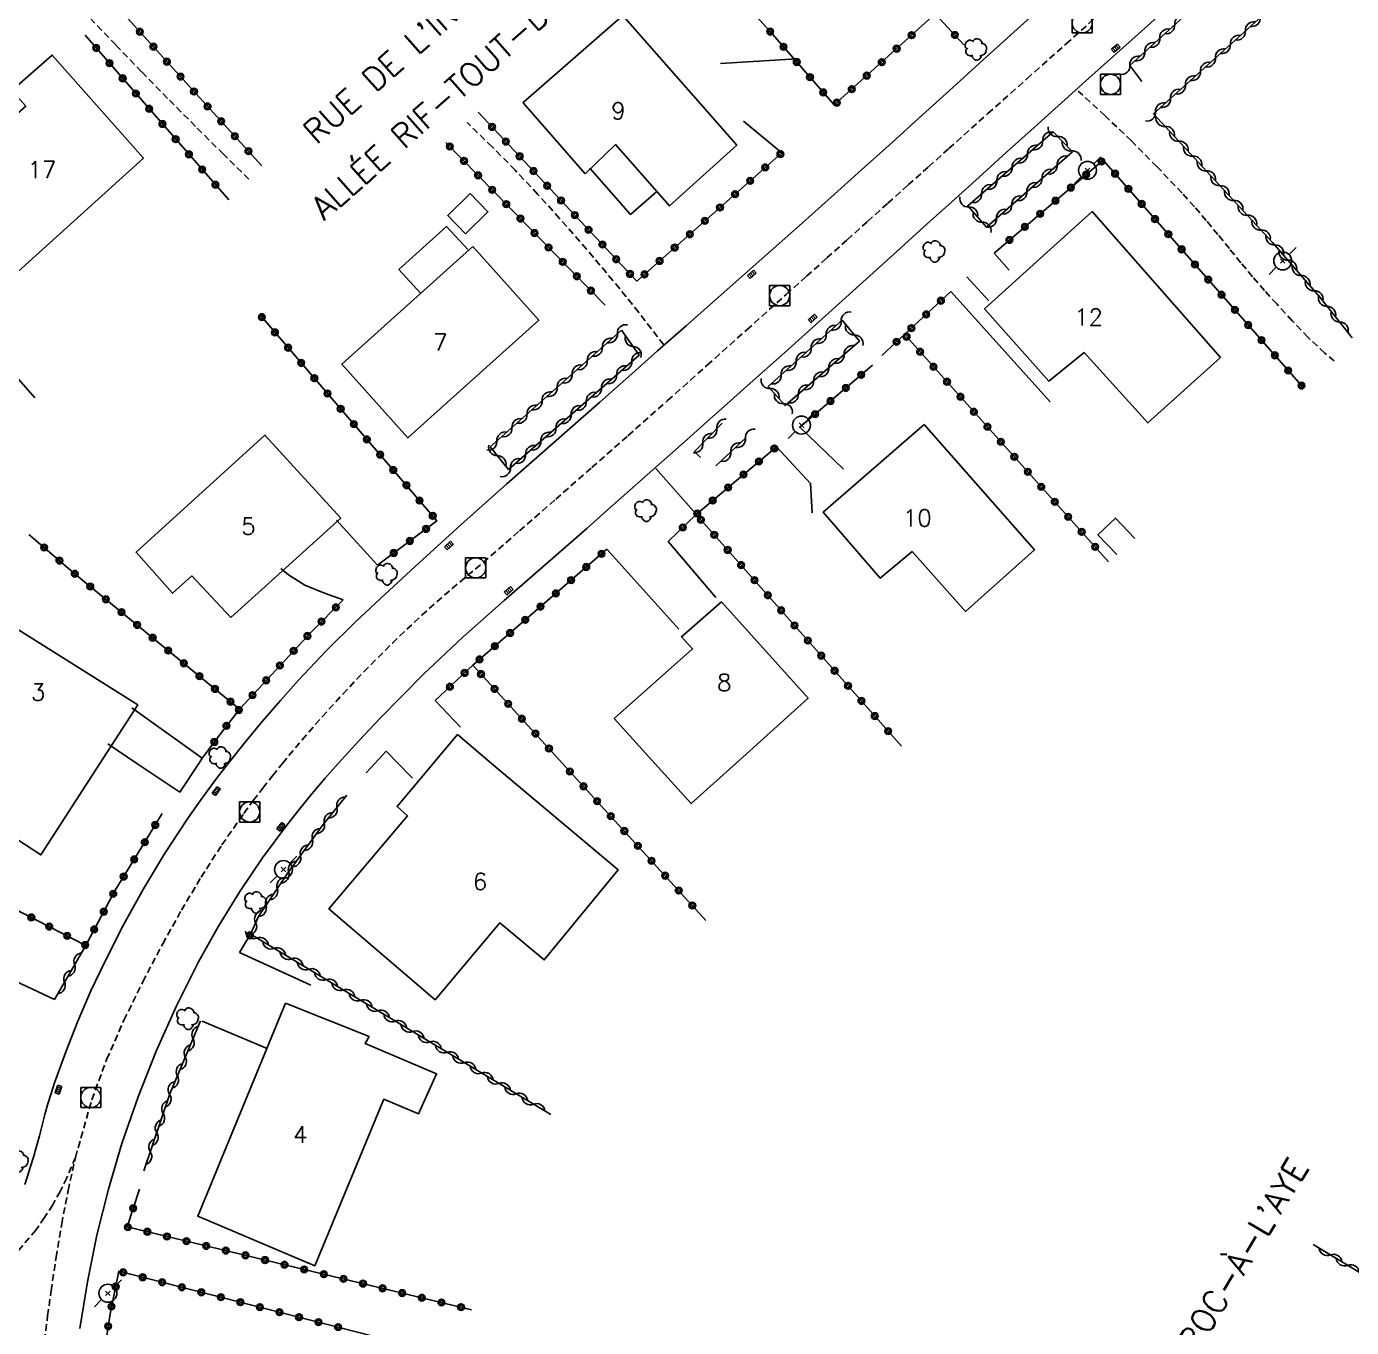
# Model space of a CAD drawing. Header units: millimetres. Extents: x 146000 to 146945, y 144000 to 145000.
# Drawn here: x 146383.1 to 146481.7, y 144129 to 144225.8 of the extents above; entities that cross this region are included whole.
import ezdxf
from ezdxf.enums import TextEntityAlignment as Align

# ---------------------------------------------------------------- set-up
doc = ezdxf.new("R2010")
doc.units = ezdxf.units.MM
doc.linetypes.add('DASHED', pattern=[0.75, 0.5, -0.25])
doc.layers.get('0').update_dxf_attribs({"linetype": 'CONTINUOUS'})
for name, color, linetype in [('W0001', 6, 'DASHED'), ('W0014', 7, 'CONTINUOUS'), ('W0017', 7, 'CONTINUOUS'), ('W0070', 7, 'DASHED'), ('W0101', 7, 'CONTINUOUS'), ('W0104', 1, 'CONTINUOUS'), ('W0300', 7, 'CONTINUOUS'), ('W0310', 3, 'CONTINUOUS'), ('W0323', 7, 'CONTINUOUS'), ('W0401', 7, 'CONTINUOUS'), ('W0420', 7, 'CONTINUOUS'), ('W0473', 7, 'CONTINUOUS'), ('W0989', 7, 'CONTINUOUS'), ('W0991', 7, 'CONTINUOUS')]:
    doc.layers.add(name, color=color, linetype=linetype)
doc.styles.get("Standard").update_dxf_attribs({"font": 'romans.shx', "width": 0.85})

# ---------------------------------------------------------------- blocks, each defined once
blk = doc.blocks.new('T473')
for p, q in [((0.500001, 0.500001), (1.000002, 1.000002)), ((-0.166667, 0.166667), (0.166667, -0.166667)), ((-0.166667, -0.166667), (0.166667, 0.166667)), ((-1.000002, -1.000002), (-0.500001, -0.500001))]:
    blk.add_line(p, q)
blk.add_ellipse((0, 0), major_axis=(0.471405, 0.471405), ratio=1, start_param=5.497787144, end_param=11.780972451)
blk = doc.blocks.new('T300')
for p, q in [((-0.8, 0.514), (-0.857, 0.343)), ((-0.857, 0.343), (-0.857, 0.171)), ((-0.857, 0.171), (-0.743, 0.057)), ((-0.686, 0.629), (-0.8, 0.514)), ((-0.8, -0.057), (-0.743, 0.057)), ((-0.743, 0.057), (-0.686, 0.114)), ((-0.571, 0.686), (-0.686, 0.629)), ((-0.457, 0.686), (-0.571, 0.686)), ((-0.286, 0.629), (-0.457, 0.686)), ((-0.286, 0.629), (-0.171, 0.743)), ((-0.229, 0.571), (-0.286, 0.629)), ((-0.171, 0.743), (-0.057, 0.8)), ((-0.057, 0.8), (0.057, 0.8)), ((0.057, 0.8), (0.229, 0.743)), ((0.229, 0.743), (0.343, 0.629)), ((0.343, 0.629), (0.4, 0.514)), ((0.457, 0.457), (0.343, 0.457)), ((0.4, 0.514), (0.4, 0.457)), ((0.571, 0.4), (0.457, 0.457)), ((0.571, 0.4), (0.686, 0.286)), ((0.686, 0.286), (0.743, 0.171)), ((0.743, 0.057), (0.686, -0.171)), ((0.743, 0.171), (0.743, 0.057)), ((-0.8, -0.171), (-0.8, -0.057)), ((-0.8, -0.229), (-0.8, -0.171)), ((-0.743, -0.343), (-0.8, -0.229)), ((-0.686, -0.4), (-0.743, -0.343)), ((-0.514, -0.457), (-0.686, -0.4)), ((-0.4, -0.457), (-0.514, -0.457)), ((-0.4, -0.457), (-0.343, -0.457)), ((-0.343, -0.457), (-0.343, -0.4)), ((-0.343, -0.514), (-0.343, -0.457)), ((-0.286, -0.629), (-0.343, -0.514)), ((-0.171, -0.743), (-0.286, -0.629)), ((-0.057, -0.8), (-0.171, -0.743)), ((0.057, -0.8), (-0.057, -0.8)), ((0.171, -0.743), (0.057, -0.8)), ((0.229, -0.686), (0.171, -0.743)), ((0.286, -0.457), (0.229, -0.457)), ((0.286, -0.629), (0.229, -0.686)), ((0.457, -0.4), (0.286, -0.457)), ((0.343, -0.514), (0.286, -0.629)), ((0.343, -0.514), (0.343, -0.457)), ((0.571, -0.343), (0.457, -0.4)), ((0.629, -0.286), (0.571, -0.343)), ((0.686, -0.171), (0.629, -0.286))]:
    blk.add_line(p, q)
blk = doc.blocks.new('T401')
for p, q in [((-0.3, 0.3), (0, 0.3)), ((-0.3, -0.25), (-0.3, 0.3)), ((-0.3, 0.15), (0, 0.15)), ((-0.3, 0), (0, 0)), ((0, 0.3), (0, -0.25)), ((-0.3, -0.15), (0, -0.15)), ((-0.3, -0.25), (-0.3, -0.3)), ((-0.3, -0.3), (0, -0.3)), ((0, -0.3), (0, -0.25))]:
    blk.add_line(p, q)
blk = doc.blocks.new('T420')
for p, q in [((0.75, 0.75), (-0.75, 0.75)), ((-0.75, 0.75), (-0.75, -0.75)), ((0.75, 0.75), (0.75, -0.75)), ((0.75, -0.75), (-0.75, -0.75))]:
    blk.add_line(p, q)
blk.add_ellipse((0, 0), major_axis=(-0.53, 0.53), ratio=1, start_param=3.926991, end_param=10.210176)
blk = doc.blocks.new('t323o')
at = {"color": 0, "linetype": 'Continuous'}
for radius in [0.25, 0.15]:
    blk.add_circle((0, 0), radius, dxfattribs=at)
blk = doc.blocks.new('t310o')
at = {"color": 0, "linetype": 'Continuous'}
for centre, start, end in [((-0.5, 0.375), 216.8699, 323.1304), ((0.5, -0.375), 36.8699, 143.1303)]:
    blk.add_arc(centre, 0.625, start, end, dxfattribs=at)

msp = doc.modelspace()

# ---------------------------------------------------------------- linework, layer by layer
at = {"layer": 'W0001'}
for points in [[(146402.116, 144171), (146403.575, 144172.75), (146405.072, 144174.466), (146406.605, 144176.151), (146408.17, 144177.806), (146410.293, 144179.943), (146412.482, 144182.012), (146414.736, 144184.011), (146417.051, 144185.938), (146419.752, 144188.288), (146422.449, 144190.643), (146425.139, 144193.005), (146427.825, 144195.373), (146430.777, 144197.99), (146433.722, 144200.616), (146436.664, 144203.245), (146439.604, 144205.876), (146441.118, 144207.231), (146442.631, 144208.588), (146444.143, 144209.946), (146445.655, 144211.304), (146447.166, 144212.662), (146448.678, 144214.02), (146450.191, 144215.376), (146451.705, 144216.732), (146454.607, 144219.328), (146457.511, 144221.922), (146460.417, 144224.514), (146463.328, 144227.1)], [(146386.715, 144141.694), (146387.933, 144145.985), (146389.036, 144148.979), (146390.321, 144151.897), (146391.729, 144154.753), (146393.206, 144157.569), (146394.595, 144160.072), (146396.06, 144162.531), (146397.61, 144164.938), (146399.251, 144167.285), (146399.949, 144168.228), (146400.659, 144169.162), (146401.382, 144170.085), (146402.116, 144171)], [(146386.715, 144141.694), (146386.076, 144140.183), (146385.575, 144139.165), (146385.021, 144138.176), (146384.414, 144137.217), (146383.757, 144136.293), (146382.422, 144134.71), (146380.916, 144133.287), (146379.256, 144132.046), (146377.461, 144131.009), (146376.123, 144130.45), (146374.728, 144130.067), (146373.308, 144129.828), (146371.88, 144129.696), (146370.55, 144129.68), (146369.225, 144129.785), (146367.914, 144129.991), (146366.621, 144130.278), (146365.839, 144130.504), (146365.075, 144130.782), (146364.331, 144131.113), (146363.612, 144131.493)], [(146390.695, 144084.089), (146389.38, 144087.612), (146388.374, 144090.435), (146387.458, 144093.288), (146386.636, 144096.171), (146385.912, 144099.079), (146385.021, 144103.476), (146384.366, 144107.913), (146383.94, 144112.378), (146383.734, 144116.857), (146383.723, 144118.731), (146383.769, 144120.605), (146383.867, 144122.476), (146384.012, 144124.344), (146384.195, 144126.206), (146384.409, 144128.064), (146384.648, 144129.92), (146384.908, 144131.772), (146385.284, 144134.265), (146385.696, 144136.753), (146386.165, 144139.231), (146386.715, 144141.694)]]:
    msp.add_lwpolyline(points, dxfattribs=at)
at = {"layer": 'W0014'}
for points in [[(146458.794, 144227.414), (146456.525, 144225.374), (146454.261, 144223.328), (146452, 144221.278), (146449.74, 144219.228), (146447.478, 144217.18), (146445.211, 144215.137), (146442.939, 144213.1), (146440.795, 144211.189), (146438.646, 144209.283), (146436.494, 144207.38), (146434.341, 144205.48), (146432.187, 144203.58), (146430.033, 144201.68), (146427.88, 144199.778), (146425.73, 144197.874), (146422.28, 144194.834), (146418.82, 144191.803), (146415.379, 144188.751), (146411.983, 144185.648), (146409.767, 144183.59), (146407.56, 144181.519), (146405.395, 144179.401), (146403.312, 144177.202), (146401.961, 144175.687), (146400.636, 144174.15), (146399.339, 144172.588), (146398.075, 144171)], [(146406.258, 144171), (146407.8, 144172.69), (146409.375, 144174.35), (146410.975, 144175.985), (146412.592, 144177.603), (146415.552, 144180.416), (146418.608, 144183.126), (146421.699, 144185.793), (146424.767, 144188.48), (146426.258, 144189.805), (146427.751, 144191.129), (146429.244, 144192.451), (146430.738, 144193.772), (146432.232, 144195.094), (146433.725, 144196.417), (146435.216, 144197.742), (146436.705, 144199.07), (146439.491, 144201.566), (146442.272, 144204.069), (146445.051, 144206.575), (146447.83, 144209.079), (146449.873, 144210.92), (146451.914, 144212.762), (146453.955, 144214.605), (146455.996, 144216.447), (146458.037, 144218.289), (146460.081, 144220.129), (146462.126, 144221.967), (146464.175, 144223.801), (146467.42, 144226.693)], [(146429.887, 144192.93), (146432.901, 144189.538)], [(146398.075, 144171), (146397.284, 144169.968), (146396.508, 144168.925), (146395.748, 144167.87), (146395.005, 144166.803), (146393.341, 144164.262), (146391.775, 144161.659), (146390.303, 144159.003), (146388.916, 144156.302), (146387.868, 144154.082), (146386.898, 144151.828), (146385.998, 144149.545), (146385.16, 144147.239), (146384.903, 144146.461), (146384.668, 144145.676), (146384.45, 144144.887), (146384.242, 144144.095), (146384.036, 144143.303), (146383.824, 144142.512), (146383.599, 144141.725), (146383.354, 144140.944), (146383.149, 144140.311), (146382.941, 144139.677)], [(146387.046, 144128.971), (146387.613, 144132.454), (146388.319, 144135.912), (146389.172, 144139.337), (146390.176, 144142.721), (146391.377, 144146.193), (146392.728, 144149.609), (146394.227, 144152.963), (146395.872, 144156.248), (146397.347, 144158.892), (146398.94, 144161.467), (146400.639, 144163.973), (146402.436, 144166.408), (146403.359, 144167.583), (146404.305, 144168.739), (146405.272, 144169.878), (146406.258, 144171)]]:
    msp.add_lwpolyline(points, dxfattribs=at)
at = {"layer": 'W0017'}
for points in [[(146440.371, 144223.392), (146434.704, 144223.06)], [(146436.418, 144218.773), (146439.271, 144216.413)], [(146456.18, 144207.675), (146455.064, 144208.958)], [(146454.68, 144205.405), (146453.036, 144207.191)], [(146451.847, 144206.096), (146459.238, 144197.89)], [(146443.868, 144192.882), (146440.606, 144196.003)], [(146438.868, 144194.552), (146441.412, 144191.828), (146441.528, 144189.641)], [(146409.19, 144185.751), (146406.133, 144189.099)], [(146430.819, 144187.51), (146434.357, 144183.349)], [(146431.599, 144180.994), (146426.251, 144186.93)], [(146406.644, 144183.176), (146405.237, 144183.653), (146403.779, 144184.261), (146402.561, 144185.026), (146402.004, 144185.494)], [(146413.485, 144175.673), (146415.366, 144173.695)], [(146395.891, 144171), (146396.15, 144171.392), (146390.911, 144175.131)], [(146389.123, 144172.452), (146391.293, 144171)], [(146409.833, 144171.905), (146410.715, 144171)], [(146391.293, 144171), (146394.482, 144168.866), (146395.891, 144171)], [(146410.715, 144171), (146411.787, 144169.901)], [(146378.439, 144156.578), (146385.149, 144153.44)], [(146404.22, 144154.497), (146398.927, 144156.924)], [(146400.987, 144149.794), (146396.135, 144151.832)]]:
    msp.add_lwpolyline(points, dxfattribs=at)
at = {"layer": 'W0070'}
for points in [[(146399.628, 144214.445), (146397.727, 144216.306), (146395.643, 144218.376), (146393.574, 144220.461), (146391.638, 144222.44), (146389.716, 144224.433), (146387.809, 144226.439), (146385.916, 144228.459)], [(146480.372, 144200.929), (146479.668, 144201.501), (146478.431, 144202.686), (146477.252, 144203.924), (146476.09, 144205.168), (146475.178, 144206.169), (146474.292, 144207.194), (146473.426, 144208.235), (146472.571, 144209.285), (146471.717, 144210.335), (146470.853, 144211.377), (146469.97, 144212.404), (146469.061, 144213.408), (146467.191, 144215.371), (146465.278, 144217.292), (146463.323, 144219.17), (146461.327, 144221.005)], [(146430.489, 144202.138), (146428.621, 144204.544), (146426.707, 144206.913), (146424.747, 144209.244), (146422.742, 144211.536), (146421.102, 144213.343), (146419.429, 144215.121), (146417.718, 144216.862), (146415.965, 144218.561), (146415.86, 144218.658)]]:
    msp.add_lwpolyline(points, dxfattribs=at)
at = {"layer": 'W0101'}
for points in [[(146424.642, 144214.86), (146426.885, 144217.025), (146430.91, 144212.459), (146435.922, 144216.989), (146427.439, 144226.619), (146420.027, 144220.145), (146420.052, 144220.101)], [(146375.452, 144213.261), (146381.41, 144206.638), (146391.776, 144216.022), (146384.988, 144223.676), (146381.986, 144221.055), (146383.013, 144219.869)], [(146471.908, 144201.19), (146462.353, 144212.053), (146454.356, 144204.798), (146459.133, 144199.432), (146461.771, 144201.553), (146466.511, 144196.317)], [(146416.273, 144209.453), (146406.524, 144200.697), (146411.456, 144195.206), (146421.205, 144203.962)], [(146449.87, 144196.206), (146442.336, 144189.679), (146446.593, 144184.769), (146448.98, 144186.757), (146452.934, 144182.298), (146458.074, 144186.895)], [(146398.268, 144181.862), (146406.454, 144189.231), (146400.812, 144195.419), (146391.232, 144186.698), (146393.933, 144183.658), (146395.367, 144184.942)], [(146402.343, 144153.17), (146395.816, 144137.323), (146404.519, 144133.622), (146409.664, 144146.017), (146412.238, 144144.93), (146413.585, 144147.918), (146408.267, 144150.178), (146408.559, 144150.682)]]:
    msp.add_lwpolyline(points, close=True, dxfattribs=at)
for points in [[(146429.833, 144171), (146426.806, 144174.35), (146432.628, 144179.52), (146431.796, 144180.423), (146434.795, 144183.027)], [(146434.795, 144183.027), (146441.225, 144175.845), (146435.843, 144171)], [(146381.417, 144181.609), (146391.345, 144175.344), (146388.539, 144171)], [(146413.336, 144171), (146415.132, 144173.141)], [(146415.132, 144173.141), (146417.68, 144171)], [(146388.539, 144171), (146384.141, 144164.193), (146376.823, 144168.963), (146376.927, 144169.169), (146374.831, 144170.665), (146375.023, 144171)], [(146417.68, 144171), (146427.087, 144163.094), (146421.596, 144156.386), (146418.283, 144159.138), (146413.471, 144153.426), (146405.568, 144160.191), (146411.413, 144167.11), (146410.645, 144167.793), (146413.336, 144171)], [(146435.843, 144171), (146432.529, 144168.016), (146429.833, 144171)]]:
    msp.add_lwpolyline(points, dxfattribs=at)
at = {"layer": 'W0104'}
for points in [[(146424.996, 144215.26), (146428.025, 144211.815), (146429.971, 144213.524)], [(146415.916, 144209.226), (146414.313, 144210.942), (146410.782, 144207.737), (146412.395, 144205.97)], [(146465.548, 144187.737), (146464.09, 144189.242), (146462.794, 144187.987), (146464.199, 144186.537)]]:
    msp.add_lwpolyline(points, dxfattribs=at)
msp.add_lwpolyline([(146415.742, 144210.397), (146417.41, 144212.03), (146416.088, 144213.381), (146414.42, 144211.748)], close=True, dxfattribs=at)
at = {"layer": 'W0310'}
for points in [[(146485.624, 144232.776), (146483.914, 144234.528), (146475.205, 144226.783), (146466.919, 144219.317), (146475.785, 144209.747), (146479.315, 144205.648), (146481.712, 144202.651)], [(146475.763, 144232.526), (146465.16, 144222.917), (146466.05, 144221.724)], [(146434.833, 144196.293), (146432.785, 144194.203), (146433.23, 144193.752)], [(146436.578, 144195.186), (146434.373, 144193.125)], [(146406.918, 144168.641), (146405.146, 144166.445), (146402.476, 144162.774), (146400.332, 144159.618), (146399.74, 144158.295), (146422.08, 144144.879)], [(146385.149, 144153.44), (146387.402, 144157.332)], [(146391.805, 144140.695), (146393.732, 144146.415), (146396.025, 144151.859)], [(146501.632, 144121.514), (146478.805, 144135.217)]]:
    msp.add_lwpolyline(points, dxfattribs=at)
for points in [[(146460.891, 144216.49), (146454.489, 144210.882), (146453.1, 144212.478), (146459.458, 144217.964)], [(146445.044, 144202.395), (146439.51, 144197.612), (146438.262, 144199.035), (146443.755, 144203.954)], [(146427.353, 144203.23), (146417.577, 144194.534), (146418.938, 144192.87), (146428.66, 144201.37)]]:
    msp.add_lwpolyline(points, close=True, dxfattribs=at)
at = {"layer": 'W0323'}
for points in [[(146452.817, 144224.452), (146450.688, 144226.745), (146443.171, 144219.969), (146438.41, 144225.424), (146431.335, 144233.187)], [(146400.594, 144215.431), (146395.427, 144221.089), (146387.485, 144229.862), (146389.555, 144231.499)], [(146387.433, 144225.157), (146398.116, 144212.904)], [(146382.029, 144220.664), (146380.446, 144222.654), (146370.804, 144214.09), (146370.222, 144213.573), (146383.687, 144198.193)], [(146439.271, 144216.413), (146428.48, 144206.866), (146416.684, 144219.431)], [(146414.282, 144217.176), (146426.117, 144205.087)], [(146478.104, 144198.91), (146463.178, 144215.87), (146455.064, 144208.958)], [(146451.847, 144206.096), (146446.71, 144201.334)], [(146409.191, 144185.75), (146413.613, 144189.043), (146400.524, 144204.257)], [(146448.537, 144202.754), (146463.586, 144185.991)], [(146446.009, 144200.611), (146440.606, 144196.003)], [(146438.868, 144194.552), (146432.902, 144189.516), (146432.903, 144189.512), (146430.819, 144187.51)], [(146432.902, 144189.516), (146448.176, 144172.277)], [(146383.244, 144188.032), (146386.693, 144185.08), (146398.926, 144175.038)], [(146413.485, 144175.673), (146416.287, 144178.304), (146426.251, 144186.93)], [(146396.149, 144171.392), (146397.744, 144173.531), (146398.96, 144175.082), (146404.317, 144180.844), (146406.645, 144183.154)], [(146416.287, 144178.304), (146422.96, 144171)], [(146408.99, 144171), (146409.83, 144171.906)], [(146387.45, 144157.487), (146369.612, 144166.635), (146360.635, 144170.968)], [(146408.345, 144170.305), (146408.99, 144171)], [(146422.96, 144171), (146433.623, 144159.327)], [(146387.402, 144157.332), (146389.649, 144161.516), (146391.657, 144164.786), (146393.166, 144167.263)], [(146398.927, 144156.924), (146399.74, 144158.295)], [(146416.191, 144130.368), (146390.564, 144136.527), (146391.47, 144139.339)], [(146415.708, 144126.684), (146412.063, 144127.595), (146389.946, 144133.23), (146389.289, 144130.07), (146388.977, 144127.954), (146388.808, 144126.157)]]:
    msp.add_lwpolyline(points, dxfattribs=at)

# ---------------------------------------------------------------- block references
at = {"layer": 'W0300'}
for p in [(146453.769, 144224.093), (146450.654, 144209.072), (146429.195, 144189.798), (146409.914, 144185.065), (146397.521, 144171.436), (146400.166, 144160.653), (146395.119, 144152.008), (146382.455, 144141.396)]:
    msp.add_blockref('T300', p, dxfattribs=at)
at = {"layer": 'W0310'}
for p, rotation in [((146468.503, 144225.947), 222.1845360339265), ((146474.873, 144226.484), 222.0200502508528), ((146467.392, 144224.939), 222.1845360339265), ((146473.759, 144225.48), 222.0200502508528), ((146466.28, 144223.932), 222.1845360339265), ((146472.645, 144224.476), 222.0200502508528), ((146465.169, 144222.925), 222.1845360339265), ((146471.53, 144223.472), 222.0200502508528), ((146470.416, 144222.468), 222.0200502508528), ((146469.302, 144221.464), 222.0200502508528), ((146468.187, 144220.46), 222.0200502508528), ((146467.073, 144219.456), 222.0200502508528), ((146467.798, 144218.369), 312.8131568642928), ((146458.682, 144217.295), 40.78926545153809), ((146459.79, 144217.623), 314.1919603654461), ((146468.817, 144217.268), 312.8131568642928), ((146457.547, 144216.315), 40.78926545153809), ((146460.835, 144216.547), 314.1919603654461), ((146469.836, 144216.168), 312.8131568642928), ((146456.411, 144215.335), 40.78926545153809), ((146459.763, 144215.502), 221.2175900860532), ((146470.856, 144215.067), 312.8131568642928), ((146455.275, 144214.355), 40.78926545153809), ((146458.634, 144214.513), 221.2175900860532), ((146471.875, 144213.967), 312.8131568642928), ((146454.14, 144213.375), 40.78926545153809), ((146457.506, 144213.525), 221.2175900860532), ((146472.895, 144212.867), 312.8131568642928), ((146453.183, 144212.382), 131.033075643066), ((146456.378, 144212.536), 221.2175900860532), ((146454.168, 144211.251), 131.033075643066), ((146455.249, 144211.548), 221.2175900860532), ((146473.914, 144211.766), 312.8131568642928), ((146474.934, 144210.666), 312.8131568642928), ((146475.946, 144209.56), 310.7345591053782), ((146476.925, 144208.423), 310.7345591053782), ((146477.904, 144207.286), 310.7345591053782), ((146478.883, 144206.15), 310.7345591053782), ((146479.838, 144204.994), 308.6528132867475), ((146443.695, 144203.9), 41.8445523582566), ((146480.775, 144203.822), 308.6528132867475), ((146427.039, 144202.95), 221.653904444661), ((146428.215, 144202.003), 125.0952594457237), ((146442.577, 144202.899), 41.8445523582566), ((146444.659, 144202.86), 309.5843529652254), ((146425.918, 144201.953), 221.653904444661), ((146441.46, 144201.899), 41.8445523582566), ((146443.909, 144201.414), 220.8366413688532), ((146424.797, 144200.956), 221.653904444661), ((146428.113, 144200.892), 41.16338683462725), ((146440.342, 144200.898), 41.8445523582566), ((146442.774, 144200.433), 220.8366413688532), ((146423.676, 144199.959), 221.653904444661), ((146426.984, 144199.904), 41.16338683462725), ((146439.225, 144199.897), 41.8445523582566), ((146441.639, 144199.452), 220.8366413688532), ((146422.556, 144198.963), 221.653904444661), ((146425.854, 144198.917), 41.16338683462725), ((146438.399, 144198.879), 131.2514223009313), ((146440.505, 144198.472), 220.8366413688532), ((146421.435, 144197.966), 221.653904444661), ((146424.725, 144197.93), 41.16338683462725), ((146439.388, 144197.751), 131.2514223009313), ((146420.314, 144196.969), 221.653904444661), ((146423.596, 144196.942), 41.16338683462725), ((146419.193, 144195.972), 221.653904444661), ((146422.467, 144195.955), 41.16338683462725), ((146434.441, 144195.893), 225.5815225007456), ((146436.565, 144195.174), 223.0666993046895), ((146418.073, 144194.975), 221.653904444661), ((146421.337, 144194.968), 41.16338683462725), ((146433.391, 144194.822), 225.5815225007456), ((146435.469, 144194.149), 223.0666993046895), ((146418.107, 144193.886), 309.2800304051331), ((146420.208, 144193.98), 41.16338683462725), ((146419.079, 144192.993), 41.16338683462725), ((146406.174, 144167.719), 231.0991881172995), ((146405.232, 144166.552), 231.0991881172995), ((146404.344, 144165.343), 233.9707706105218), ((146403.462, 144164.13), 233.9707706105218), ((146402.58, 144162.917), 233.9707706105218), ((146401.732, 144161.679), 235.8101273604822), ((146400.889, 144160.438), 235.8101273604822), ((146400.124, 144159.154), 245.8930175965131), ((146400.219, 144158.007), 329.0142771279927), ((146401.505, 144157.235), 329.0142771279927), ((146386.652, 144156.036), 59.93431878853267), ((146402.791, 144156.463), 329.0142771279927), ((146385.9, 144154.738), 59.93431878853267), ((146404.077, 144155.691), 329.0142771279927), ((146405.363, 144154.918), 329.0142771279927), ((146406.649, 144154.146), 329.0142771279927), ((146407.935, 144153.374), 329.0142771279927), ((146409.221, 144152.602), 329.0142771279927), ((146410.507, 144151.829), 329.0142771279927), ((146411.793, 144151.057), 329.0142771279927), ((146395.465, 144150.529), 67.1592885327151), ((146413.078, 144150.285), 329.0142771279927), ((146394.883, 144149.147), 67.1592885327151), ((146414.364, 144149.513), 329.0142771279927), ((146394.3, 144147.764), 67.1592885327151), ((146415.65, 144148.74), 329.0142771279927), ((146416.936, 144147.968), 329.0142771279927), ((146418.222, 144147.196), 329.0142771279927), ((146393.721, 144146.381), 71.38194064894445), ((146419.508, 144146.424), 329.0142771279927), ((146393.242, 144144.96), 71.38194064894445), ((146420.794, 144145.652), 329.0142771279927), ((146392.763, 144143.538), 71.38194064894445), ((146392.284, 144142.117), 71.38194064894445), ((146480.091, 144134.445), 149.0241024271978), ((146481.378, 144133.673), 149.0241024271978)]:
    msp.add_blockref('t310o', p, dxfattribs=dict(at, rotation=rotation))
at = {"layer": 'W0323'}
for p, rotation in [((146391.509, 144225.416), 132.1538364791757), ((146438.408, 144225.427), 132.3449365292698), ((146448.932, 144225.162), 222.0322397968154), ((146452.141, 144225.18), 132.8760282235249), ((146388.258, 144224.21), 311.0845788179338), ((146392.516, 144224.304), 132.1538364791757), ((146439.394, 144224.297), 131.1137164572262), ((146393.523, 144223.192), 132.1538364791757), ((146447.818, 144224.158), 222.0322397968154), ((146389.244, 144223.08), 311.0845788179338), ((146440.38, 144223.166), 131.1137164572262), ((146446.704, 144223.153), 222.0322397968154), ((146390.23, 144221.949), 311.0845788179338), ((146394.53, 144222.08), 132.1538364791757), ((146441.367, 144222.036), 131.1137164572262), ((146445.589, 144222.149), 222.0322397968154), ((146391.216, 144220.818), 311.0845788179338), ((146395.537, 144220.969), 132.404888248138), ((146442.353, 144220.906), 131.1137164572262), ((146444.475, 144221.145), 222.0322397968154), ((146392.202, 144219.688), 311.0845788179338), ((146396.548, 144219.861), 132.404888248138), ((146443.361, 144220.14), 222.0322397968154), ((146393.187, 144218.557), 311.0845788179338), ((146397.56, 144218.754), 132.404888248138), ((146417.711, 144218.337), 133.1921452083976), ((146394.173, 144217.427), 311.0845788179338), ((146398.571, 144217.646), 132.404888248138), ((146395.159, 144216.296), 311.0845788179338), ((146399.583, 144216.538), 132.404888248138), ((146414.574, 144216.877), 314.3916276140929), ((146418.737, 144217.244), 133.1921452083976), ((146439.164, 144216.319), 221.4997905336842), ((146415.624, 144215.806), 314.3916276140929), ((146419.764, 144216.15), 133.1921452083976), ((146438.041, 144215.325), 221.4997905336842), ((146463.057, 144215.767), 220.4263818489921), ((146396.145, 144215.165), 311.0845788179338), ((146416.673, 144214.734), 314.3916276140929), ((146420.791, 144215.057), 133.1921452083976), ((146436.918, 144214.331), 221.4997905336842), ((146461.915, 144214.794), 220.4263818489921), ((146464.064, 144214.863), 131.3511298800825), ((146397.13, 144214.035), 311.0845788179338), ((146417.722, 144213.662), 314.3916276140929), ((146421.817, 144213.963), 133.1921452083976), ((146435.794, 144213.337), 221.4997905336842), ((146460.773, 144213.822), 220.4263818489921), ((146465.055, 144213.737), 131.3511298800825), ((146418.772, 144212.59), 314.3916276140929), ((146422.844, 144212.869), 133.1921452083976), ((146459.631, 144212.849), 220.4263818489921), ((146466.046, 144212.611), 131.3511298800825), ((146419.821, 144211.518), 314.3916276140929), ((146423.871, 144211.776), 133.1921452083976), ((146434.671, 144212.343), 221.4997905336842), ((146458.49, 144211.876), 220.4263818489921), ((146467.037, 144211.485), 131.3511298800825), ((146420.87, 144210.446), 314.3916276140929), ((146424.897, 144210.682), 133.1921452083976), ((146433.547, 144211.349), 221.4997905336842), ((146457.348, 144210.903), 220.4263818489921), ((146425.924, 144209.589), 133.1921452083976), ((146432.424, 144210.355), 221.4997905336842), ((146456.206, 144209.931), 220.4263818489921), ((146468.028, 144210.359), 131.3511298800825), ((146421.92, 144209.374), 314.3916276140929), ((146426.951, 144208.495), 133.1921452083976), ((146431.3, 144209.361), 221.4997905336842), ((146469.019, 144209.233), 131.3511298800825), ((146422.969, 144208.303), 314.3916276140929), ((146430.177, 144208.367), 221.4997905336842), ((146470.01, 144208.107), 131.3511298800825), ((146424.018, 144207.231), 314.3916276140929), ((146427.977, 144207.401), 133.1921452083976), ((146429.053, 144207.373), 221.4997905336842), ((146471.001, 144206.981), 131.3511298800825), ((146425.068, 144206.159), 314.3916276140929), ((146471.992, 144205.855), 131.3511298800825), ((146451.11, 144205.413), 222.8305234804264), ((146472.983, 144204.729), 131.3511298800825), ((146400.578, 144204.194), 130.7058091379464), ((146450.01, 144204.393), 222.8305234804264), ((146473.974, 144203.603), 131.3511298800825), ((146401.557, 144203.057), 130.7058091379464), ((146448.555, 144202.734), 311.9161216229812), ((146448.91, 144203.373), 222.8305234804264), ((146402.535, 144201.92), 130.7058091379464), ((146447.81, 144202.354), 222.8305234804264), ((146449.557, 144201.618), 311.9161216229812), ((146474.965, 144202.477), 131.3511298800825), ((146403.513, 144200.783), 130.7058091379464), ((146475.956, 144201.351), 131.3511298800825), ((146404.491, 144199.646), 130.7058091379464), ((146445.171, 144199.896), 220.4595191889716), ((146450.559, 144200.501), 311.9161216229812), ((146476.947, 144200.225), 131.3511298800825), ((146444.03, 144198.923), 220.4595191889716), ((146451.561, 144199.385), 311.9161216229812), ((146477.938, 144199.099), 131.3511298800825), ((146405.47, 144198.509), 130.7058091379464), ((146442.889, 144197.95), 220.4595191889716), ((146452.563, 144198.269), 311.9161216229812), ((146406.448, 144197.372), 130.7058091379464), ((146441.747, 144196.976), 220.4595191889716), ((146453.565, 144197.153), 311.9161216229812), ((146407.426, 144196.234), 130.7058091379464), ((146454.568, 144196.037), 311.9161216229812), ((146408.404, 144195.097), 130.7058091379464), ((146455.57, 144194.92), 311.9161216229812), ((146409.383, 144193.96), 130.7058091379464), ((146438.714, 144194.422), 220.1682691288208), ((146456.572, 144193.804), 311.9161216229812), ((146410.361, 144192.823), 130.7058091379464), ((146437.568, 144193.455), 220.1682691288208), ((146457.574, 144192.688), 311.9161216229812), ((146411.339, 144191.686), 130.7058091379464), ((146436.422, 144192.487), 220.1682691288208), ((146435.276, 144191.52), 220.1682691288208), ((146458.576, 144191.572), 311.9161216229812), ((146412.317, 144190.549), 130.7058091379464), ((146434.129, 144190.552), 220.1682691288208), ((146459.578, 144190.456), 311.9161216229812), ((146413.296, 144189.412), 130.7058091379464), ((146432.983, 144189.584), 220.1682691288208), ((146433.255, 144189.118), 311.5410111328644), ((146460.58, 144189.34), 311.9161216229812), ((146412.8, 144188.438), 36.67452700693909), ((146431.901, 144188.549), 223.8503124474092), ((146434.249, 144187.995), 311.5410111328644), ((146461.582, 144188.223), 311.9161216229812), ((146384.383, 144187.057), 319.4389088173692), ((146411.597, 144187.542), 36.67452700693909), ((146435.244, 144186.873), 311.5410111328644), ((146462.584, 144187.107), 311.9161216229812), ((146385.523, 144186.082), 319.4389088173692), ((146410.394, 144186.646), 36.67452700693909), ((146425.856, 144186.588), 40.88328206525834), ((146436.239, 144185.75), 311.5410111328644), ((146386.662, 144185.106), 319.4389088173692), ((146424.722, 144185.606), 40.88328206525834), ((146387.821, 144184.154), 320.6176223533581), ((146423.588, 144184.624), 40.88328206525834), ((146437.234, 144184.627), 311.5410111328644), ((146388.981, 144183.202), 320.6176223533581), ((146422.454, 144183.643), 40.88328206525834), ((146438.228, 144183.504), 311.5410111328644), ((146390.14, 144182.25), 320.6176223533581), ((146406.087, 144182.6), 44.7776371599176), ((146421.32, 144182.661), 40.88328206525834), ((146439.223, 144182.382), 311.5410111328644), ((146391.3, 144181.299), 320.6176223533581), ((146405.022, 144181.544), 44.7776371599176), ((146420.185, 144181.679), 40.88328206525834), ((146440.218, 144181.259), 311.5410111328644), ((146392.459, 144180.347), 320.6176223533581), ((146403.972, 144180.473), 47.08602723208156), ((146419.051, 144180.697), 40.88328206525834), ((146441.212, 144180.136), 311.5410111328644), ((146393.618, 144179.395), 320.6176223533581), ((146402.951, 144179.374), 47.08602723208156), ((146417.917, 144179.715), 40.88328206525834), ((146442.207, 144179.014), 311.5410111328644), ((146394.778, 144178.443), 320.6176223533581), ((146401.929, 144178.276), 47.08602723208156), ((146416.783, 144178.734), 40.88328206525834), ((146443.202, 144177.891), 311.5410111328644), ((146395.937, 144177.492), 320.6176223533581), ((146400.908, 144177.177), 47.08602723208156), ((146415.672, 144177.727), 43.19724922660885), ((146416.889, 144177.645), 312.4137152901943), ((146397.096, 144176.54), 320.6176223533581), ((146399.887, 144176.079), 47.08602723208156), ((146414.579, 144176.7), 43.19724922660885), ((146417.901, 144176.537), 312.4137152901943), ((146444.197, 144176.768), 311.5410111328644), ((146398.256, 144175.588), 320.6176223533581), ((146398.874, 144174.973), 51.90318786324271), ((146418.913, 144175.43), 312.4137152901943), ((146445.191, 144175.645), 311.5410111328644), ((146419.925, 144174.322), 312.4137152901943), ((146446.186, 144174.523), 311.5410111328644), ((146397.949, 144173.792), 51.90318786324271), ((146420.936, 144173.215), 312.4137152901943), ((146447.181, 144173.4), 311.5410111328644), ((146397.046, 144172.594), 53.2890063647703), ((146421.948, 144172.107), 312.4137152901943), ((146423.506, 144170.402), 312.4137152903145), ((146424.518, 144169.294), 312.4137152903145), ((146425.53, 144168.187), 312.4137152903145), ((146426.541, 144167.079), 312.4137152903145), ((146392.653, 144166.42), 58.65003131485706), ((146391.872, 144165.139), 58.65003131485706), ((146427.553, 144165.972), 312.4137152903145), ((146428.565, 144164.865), 312.4137152903145), ((146391.088, 144163.86), 58.44727568711976), ((146429.577, 144163.757), 312.4137152903145), ((146390.304, 144162.582), 58.44727568711976), ((146430.588, 144162.65), 312.4137152903145), ((146389.531, 144161.296), 61.76216081034489), ((146431.6, 144161.542), 312.4137152903145), ((146432.612, 144160.435), 312.4137152903145), ((146383.433, 144159.547), 152.8495357885555), ((146388.821, 144159.975), 61.76216081034489), ((146384.767, 144158.863), 152.8495357885555), ((146386.102, 144158.178), 152.8495357885555), ((146388.112, 144158.653), 61.76216081034489), ((146399.692, 144158.214), 59.33215190009742), ((146387.437, 144157.494), 152.8495357885555), ((146391.01, 144137.911), 72.14154673742145), ((146390.608, 144136.516), 166.486183392144), ((146392.067, 144136.166), 166.486183392144), ((146393.525, 144135.815), 166.486183392144), ((146394.984, 144135.465), 166.486183392144), ((146396.442, 144135.114), 166.486183392144), ((146397.901, 144134.764), 166.486183392144), ((146399.359, 144134.413), 166.486183392144), ((146400.818, 144134.063), 166.486183392144), ((146402.276, 144133.712), 166.486183392144), ((146390.264, 144133.149), 165.7062094665986), ((146391.718, 144132.779), 165.7062094665986), ((146403.735, 144133.362), 166.486183392144), ((146405.193, 144133.011), 166.486183392144), ((146406.652, 144132.661), 166.486183392144), ((146389.708, 144132.083), 258.2548828194674), ((146393.172, 144132.408), 165.7062094665986), ((146394.625, 144132.038), 165.7062094665986), ((146396.079, 144131.668), 165.7062094665986), ((146408.11, 144132.31), 166.486183392144), ((146409.569, 144131.96), 166.486183392144), ((146411.027, 144131.609), 166.486183392144), ((146389.402, 144130.615), 258.2548828194674), ((146397.532, 144131.297), 165.7062094665986), ((146398.986, 144130.927), 165.7062094665986), ((146412.485, 144131.259), 166.486183392144), ((146413.944, 144130.908), 166.486183392144), ((146400.439, 144130.556), 165.7062094665986), ((146401.893, 144130.186), 165.7062094665986), ((146403.347, 144129.816), 165.7062094665986), ((146415.402, 144130.557), 166.486183392144), ((146389.151, 144129.136), 261.6122881018613), ((146404.8, 144129.445), 165.7062094665986), ((146406.254, 144129.075), 165.7062094665986)]:
    msp.add_blockref('t323o', p, dxfattribs=dict(at, rotation=rotation))
at = {"layer": 'W0401'}
for p, rotation in [((146464.221, 144224.078), 311.7747151197892), ((146436.945, 144207.491), 131.4595754278122), ((146441.676, 144203.977), 312.0214898545017), ((146414.398, 144187.317), 132.2847442418198), ((146419.045, 144183.726), 310.8317972595852), ((146397.077, 144169.025), 143.488877273282), ((146402.119, 144166.193), 322.6920246023405), ((146385.312, 144146.775), 161.5349883812644)]:
    msp.add_blockref('T401', p, dxfattribs=dict(at, rotation=rotation))
at = {"layer": 'W0420'}
for p in [(146461.618, 144226.081), (146463.723, 144221.503), (146439.11, 144205.792), (146416.498, 144185.544), (146399.681, 144167.39), (146387.862, 144146.15)]:
    msp.add_blockref('T420', p, dxfattribs=at)
at = {"layer": 'W0473'}
for p in [(146462.016, 144215.109), (146476.537, 144208.371), (146440.733, 144196.16), (146402.196, 144163.107), (146389.13, 144131.591)]:
    msp.add_blockref('T473', p, dxfattribs=at)

# ---------------------------------------------------------------- texts
at = {"layer": 'W0989'}
for s, rotation, p in [("RUE DE L'INRADJI  ", 41.6034, (146404.641, 144216.952)), ("ALLÉE RIF-TOUT-D'JU  ", 41.6511, (146405.226, 144211.324)), ("ALLÉE BROC-À-L'AYE", 58.8924, (146465.234, 144118.912))]:
    msp.add_text(s, height=1.75, rotation=rotation, dxfattribs=at).set_placement(p)
at = {"layer": 'W0991'}
for s, p in [('9', (146427.11, 144219.539)), ('17', (146384.221, 144215.157)), ('12', (146462.088, 144204.185)), ('7', (146413.864, 144202.329)), ('5', (146399.582, 144188.641)), ('10', (146449.352, 144189.252)), ('8', (146434.992, 144177.014)), ('3', (146383.945, 144176.304)), ('6', (146416.821, 144162.213)), ('4', (146403.447, 144143.396))]:
    msp.add_text(s, height=1.25, dxfattribs=at).set_placement(p, align=Align.MIDDLE_CENTER)

doc.saveas('drawing.dxf')
